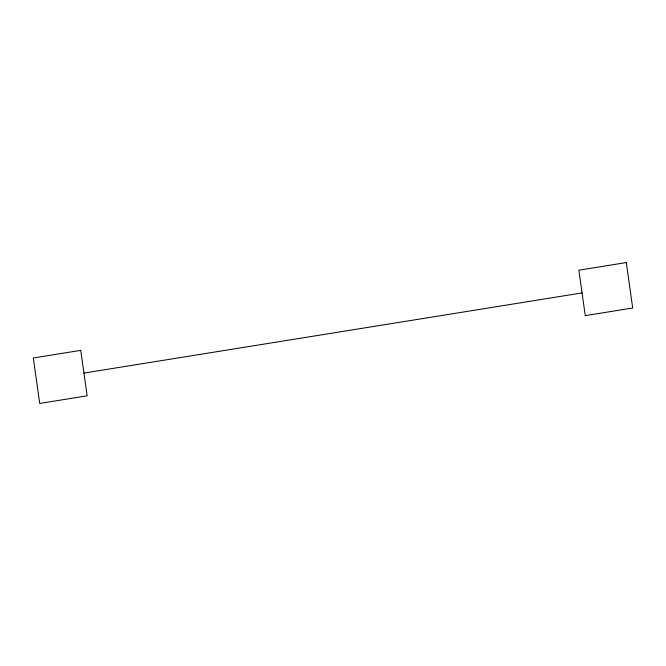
<?xml version="1.0" encoding="UTF-8"?>
<svg xmlns="http://www.w3.org/2000/svg" width="666" height="666" viewBox="0 0 666 666"><rect width="100%" height="100%" fill="white"/><g stroke="black" fill="none" stroke-linecap="round" stroke-linejoin="round"><path stroke-width="1" d="M83.949 373.085L582.051 292.915M80.736 350.358L33.3 357.992L39.71 403.446L87.154 395.812L80.736 350.358M626.29 262.554L578.846 270.188L585.264 315.642L632.7 308.008L626.29 262.554"/></g></svg>
